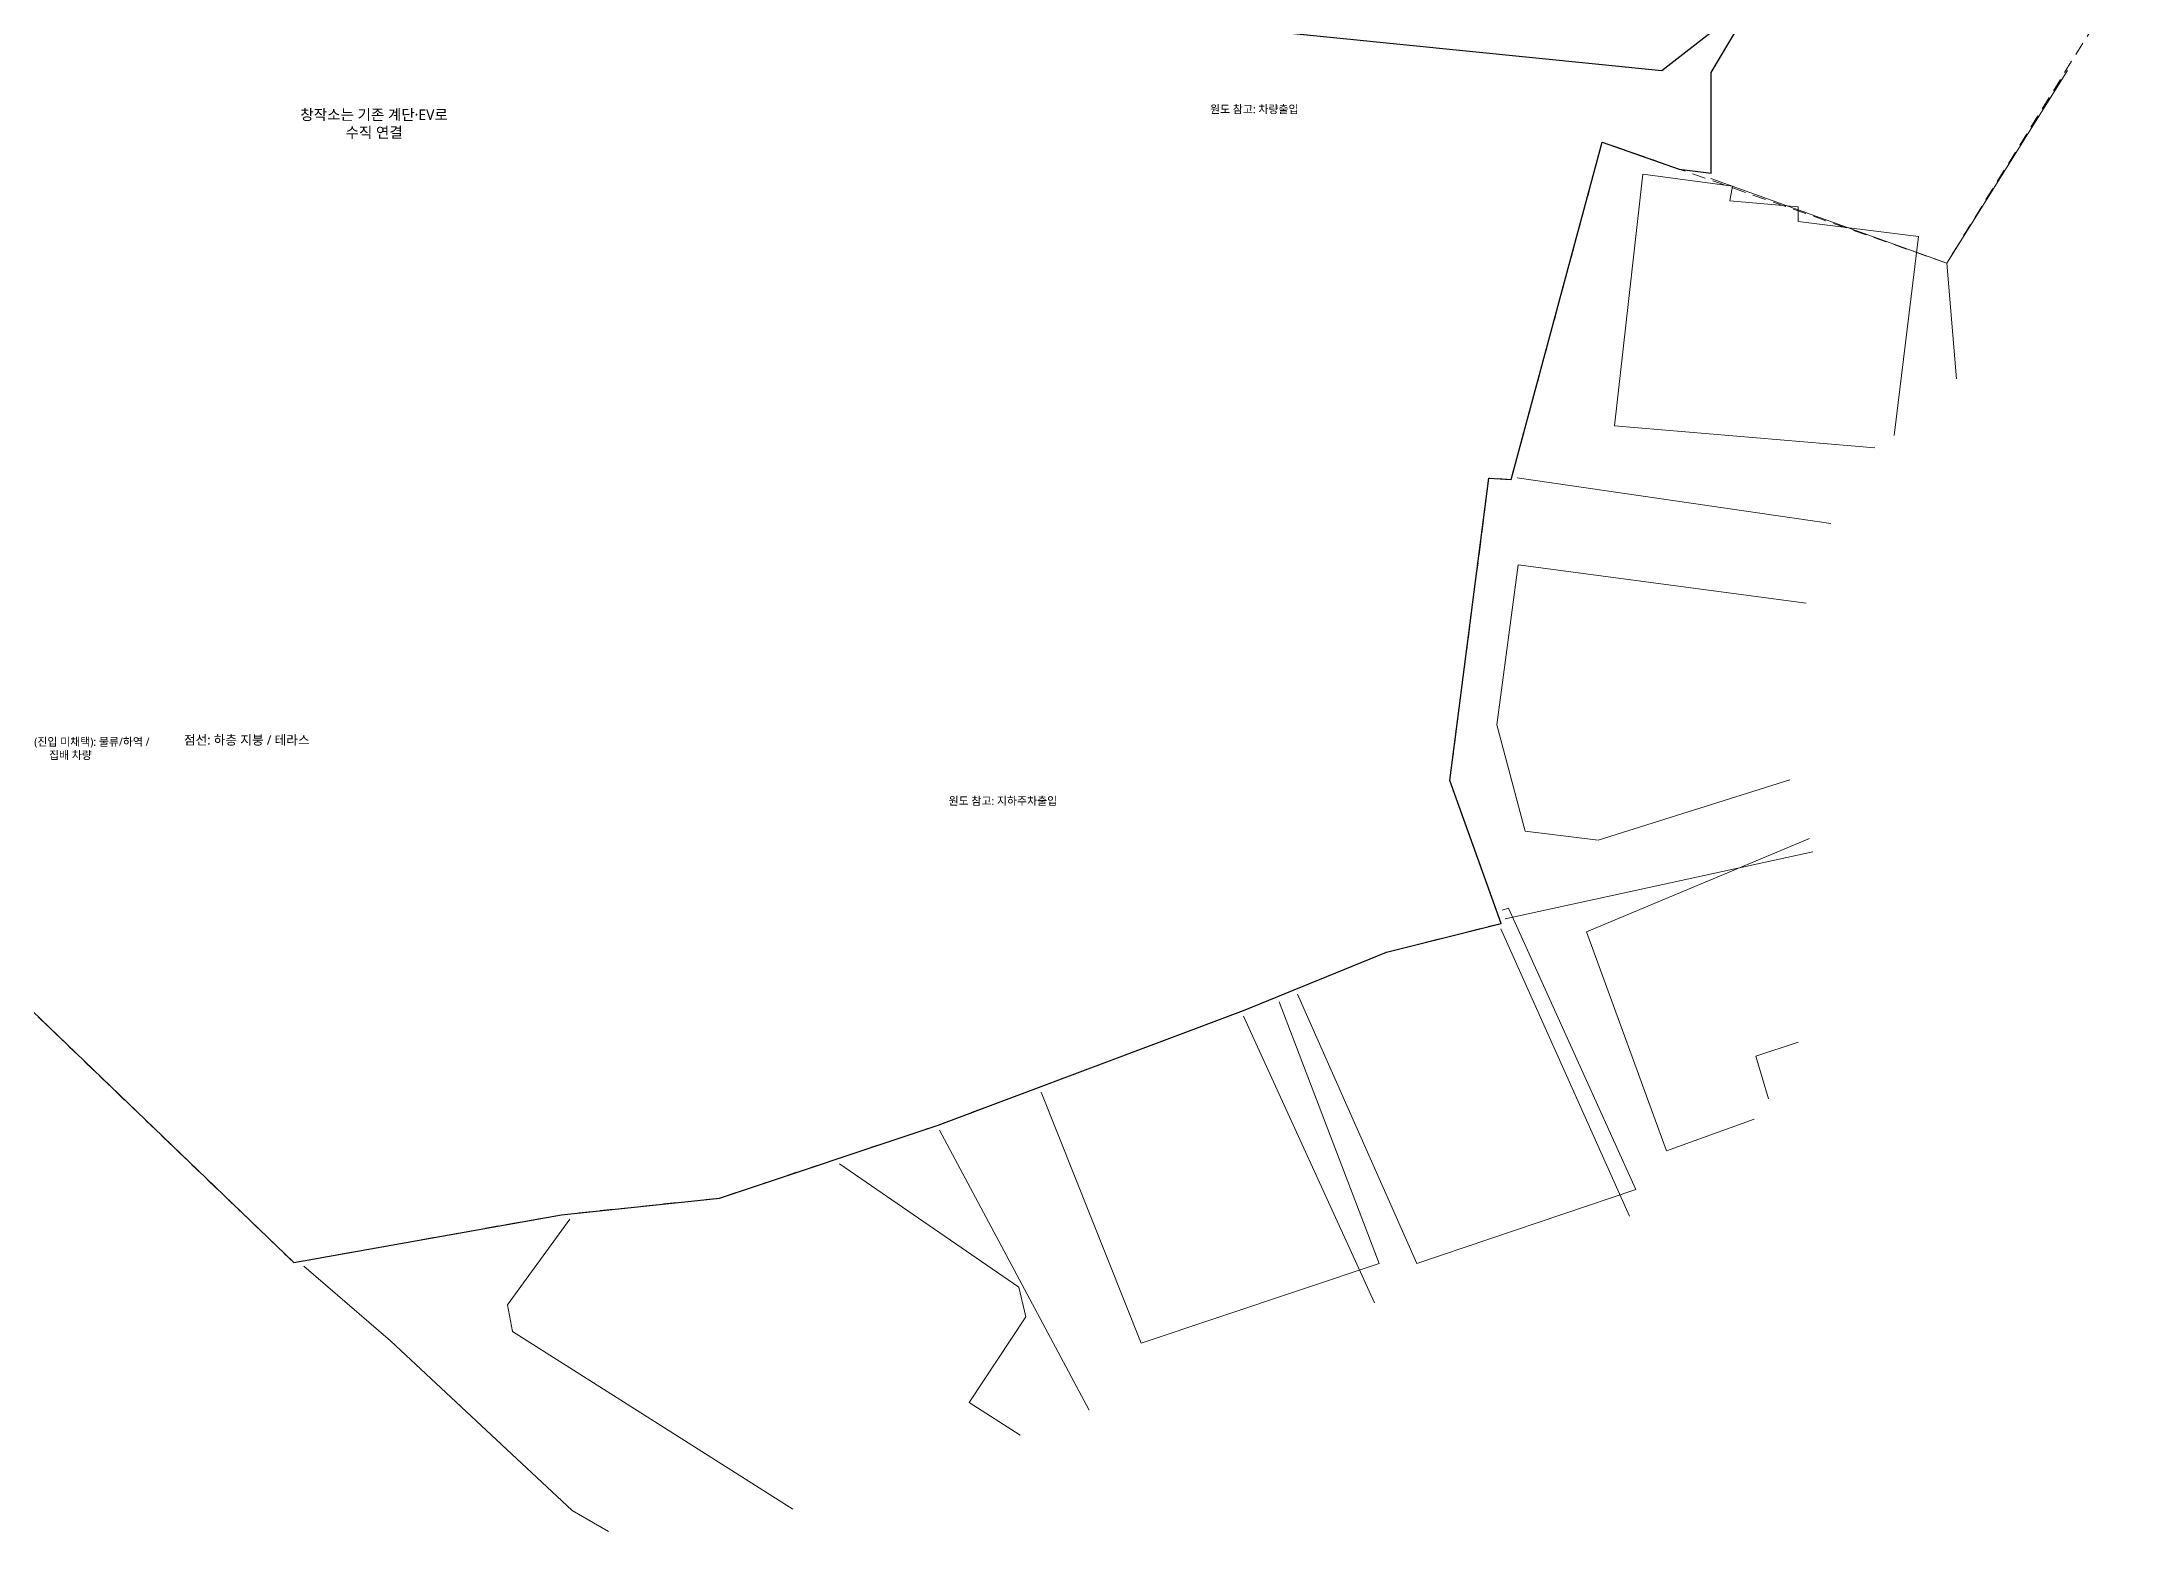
# Model space of a CAD drawing. Header units: millimetres. Extents: x -71701 to 357366, y 1091126 to 1572246.
# Drawn here: x 279557 to 357366, y 1280242 to 1336115 of the extents above; entities that cross this region are included whole.
import ezdxf

# ---------------------------------------------------------------- set-up
doc = ezdxf.new("R2010")
doc.units = ezdxf.units.MM
doc.linetypes.add('PLAN_DASH', pattern=[800, 500, -300])
for name, color, linetype, lineweight in [('L5_CONTEXT', 8, 'Continuous', 9), ('L5_SITE_3D', 7, 'Continuous', 25), ('L5_SITE_DWG_REF', 8, 'PLAN_DASH', 13), ('L5_TEXT', 7, 'Continuous', 13)]:
    doc.layers.add(name, color=color, linetype=linetype, lineweight=lineweight)
doc.styles.add('KOREAN', font='malgun.ttf')

msp = doc.modelspace()

# ---------------------------------------------------------------- linework, layer by layer
at = {"layer": 'L5_CONTEXT'}
for points in [[(355529, 1335022), (350999, 1327803), (342154, 1330973)], [(351367, 1323470), (350999, 1327803), (355529, 1335022)], [(338545, 1321704), (339605, 1331138), (342961, 1330694), (342873, 1330140), (345434, 1329918), (345434, 1329363), (349938, 1328808), (349031, 1321346)], [(342154, 1330973), (350999, 1327803), (351367, 1323470)], [(348302, 1320873), (338545, 1321704)], [(346657, 1318045), (334895, 1319750)], [(345112, 1308423), (337927, 1306166), (335189, 1306499), (334130, 1310494), (334924, 1316488), (345724, 1315048)], [(334443, 1303220), (345981, 1305723)], [(343775, 1295705), (340488, 1294512), (337486, 1302725), (345852, 1306230)], [(334329, 1303538), (334571, 1303613), (339340, 1293069), (331127, 1290294), (326657, 1300386)], [(339107, 1292065), (334286, 1302836)], [(325970, 1300105), (329714, 1290294), (320794, 1287298), (317046, 1296717)], [(329539, 1288816), (324634, 1299561)], [(345424, 1298597), (343845, 1298064), (344313, 1296466)], [(318842, 1284789), (313225, 1295286)], [(309476, 1294034), (316201, 1289406), (316466, 1288297), (314346, 1285078), (316256, 1283858)], [(307736, 1281075), (297213, 1287742), (297036, 1288741), (299367, 1291954)], [(289400, 1290189), (292642, 1287395), (299458, 1281025), (300821, 1280242)]]:
    msp.add_lwpolyline(points, dxfattribs=at)
at = {"layer": 'L5_SITE_3D'}
msp.add_lwpolyline([(272316, 1306378), (289020, 1290324), (299055, 1292122), (304976, 1292743), (313186, 1295484), (324629, 1299773), (329993, 1301965), (334294, 1303044), (332366, 1308406), (333835, 1319745), (334671, 1319688), (338084, 1332345), (340963, 1331332), (342168, 1331172), (342168, 1334953), (342833, 1336065), (343854, 1337773), (340311, 1335020), (318551, 1337208)], dxfattribs=at)
at = {"layer": 'L5_SITE_DWG_REF'}
msp.add_lwpolyline([(318551, 1337208), (340311, 1335020), (352358, 1344380), (357366, 1338093), (350999, 1327803), (338084, 1332345), (334671, 1319688), (333835, 1319745), (332366, 1308406), (334294, 1303044), (329993, 1301965), (324629, 1299773), (313186, 1295484), (304976, 1292743), (299055, 1292122), (289020, 1290324), (272316, 1306378)], dxfattribs=at)

# ---------------------------------------------------------------- texts
at = {"layer": 'L5_CONTEXT', "char_height": 300, "width": 6000, "attachment_point": 5, "style": 'KOREAN'}
for s, insert in [('원도 참고: 차량출입', (325035, 1333557)), ('원도 주석(진입 미채택): 물류/하역 / 집배 차량', (280642, 1309588)), ('원도 참고: 지하주차출입', (315608, 1307621))]:
    msp.add_mtext(s, dxfattribs=dict(at, insert=insert))
at = {"layer": 'L5_TEXT', "width": 6000, "attachment_point": 5, "style": 'KOREAN'}
for s, insert, char_height in [('창작소는 기존 계단·EV로 수직 연결', (292030, 1333016), 400), ('점선: 하층 지붕 / 테라스', (287254, 1309904), 350)]:
    msp.add_mtext(s, dxfattribs=dict(at, insert=insert, char_height=char_height))

doc.saveas('drawing.dxf')
